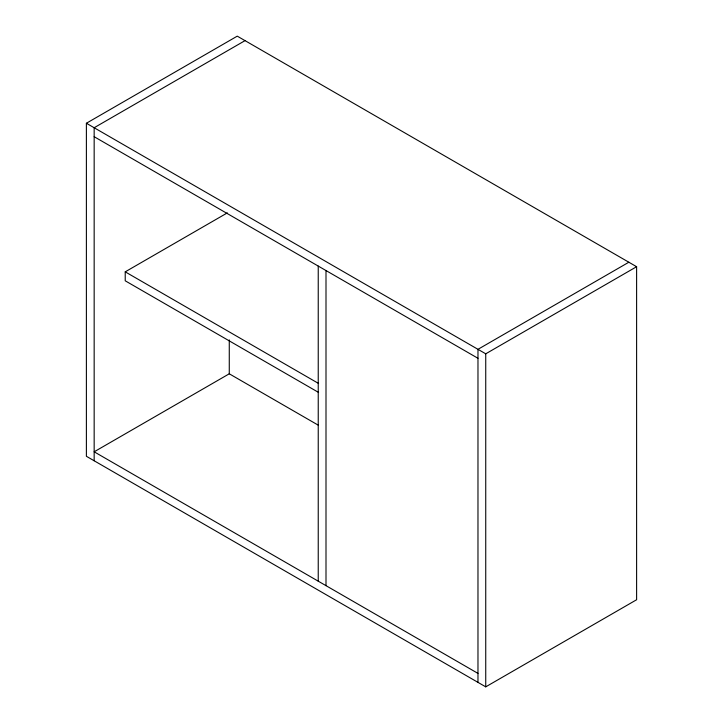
<?xml version="1.0" encoding="UTF-8"?>
<svg xmlns="http://www.w3.org/2000/svg" width="723" height="723" viewBox="0 0 723 723"><rect width="100%" height="100%" fill="white"/><g stroke="black" fill="none" stroke-linecap="round" stroke-linejoin="round"><path stroke-width="1.08" d="M86.389 123.253L237.261 36.15L636.611 266.715L636.611 599.747L485.739 686.85L86.389 456.285L86.389 123.253L485.739 353.809L636.611 266.715M245.025 40.633L94.162 127.736L94.162 460.768M318.59 392.444L125.224 280.804L125.224 271.839L227.329 212.887M229.453 373.692L94.162 451.803L477.975 673.402M628.838 262.232L477.975 349.326L477.975 682.367M94.162 136.701L477.975 358.292M125.224 271.839L318.59 383.479M318.147 425.106L229.272 373.8L229.272 339.918M485.739 353.809L485.739 686.85M326.001 270.556L326.001 585.657M318.237 266.073L318.237 581.175"/></g></svg>
